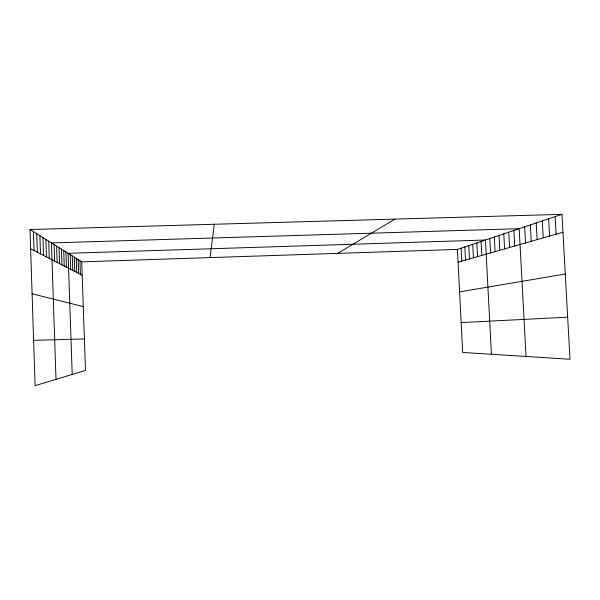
<?xml version="1.0" encoding="UTF-8"?>
<svg xmlns="http://www.w3.org/2000/svg" width="600" height="600" viewBox="0 0 600 600"><rect width="100%" height="100%" fill="white"/><g stroke="black" fill="none" stroke-linecap="round" stroke-linejoin="round"><path stroke-width="0.9" d="M210.03 257.595L214.282 224.265M337.695 253.373L394.935 219.112M457.433 249.42L561.952 214.343L570 359.265L462.683 352.447L457.433 249.42L81.72 261.84L30 229.522L35.093 385.658L85.492 370.418L81.72 261.84M458.077 262.17L562.942 232.26M459.592 291.885L565.268 274.013M461.16 322.582L567.66 317.197M30 229.522L561.952 214.343M33.615 340.32L84.398 338.933M32.093 293.79L83.273 306.585M30.63 248.812L82.185 275.28M555.15 216.623L556.125 234.202M548.602 218.82L549.555 236.077M542.295 220.942L543.217 237.885M536.205 222.983L537.112 239.625M530.332 224.955L531.217 241.305M524.662 226.853L525.533 242.933M526.043 356.475L519.18 228.697L51.435 242.917L56.002 379.335M513.885 230.475L514.717 246.015M508.755 232.192L509.572 247.485M503.798 233.858L504.592 248.903M498.998 235.47L499.778 250.275M494.34 237.03L495.105 251.61M489.832 238.545L490.582 252.9M491.415 354.278L485.452 240.015L68.07 253.312L72.21 374.43M481.08 241.478L481.808 255.405M476.842 242.903L477.555 256.62M472.732 244.282L473.43 257.79M468.735 245.625L469.425 258.938M464.857 246.923L465.533 260.048M461.092 248.19L461.752 261.127M79.942 260.73L80.415 274.373M78.113 259.582L78.593 273.435M76.23 258.405L76.718 272.468M74.287 257.19L74.775 271.478M72.278 255.938L72.78 270.45M70.207 254.647L70.718 269.385M65.925 251.97L66.442 267.195M63.713 250.583L64.238 266.062M61.418 249.15L61.95 264.892M59.047 247.673L59.595 263.678M56.602 246.142L57.15 262.425M54.06 244.56L54.623 261.127M48.713 241.215L49.282 258.39M45.885 239.445L46.463 256.942M42.945 237.608L43.537 255.435M39.9 235.702L40.5 253.875M36.727 233.722L37.343 252.255M33.435 231.667L34.05 250.567"/></g></svg>
